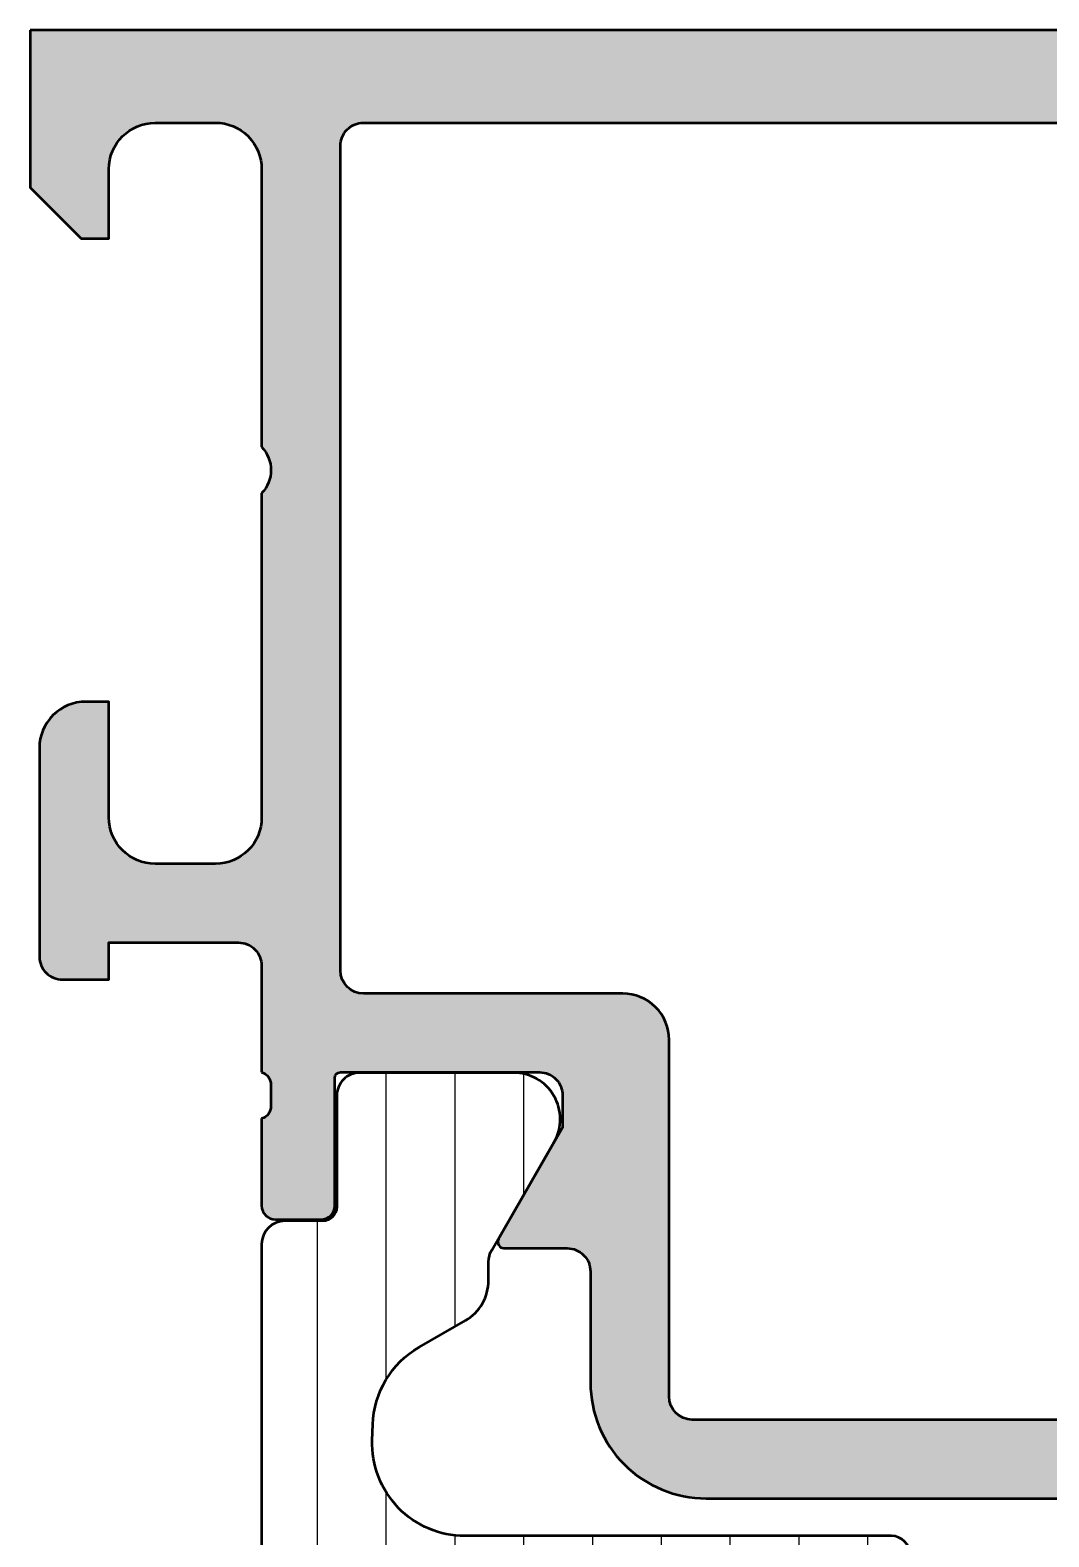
# Model space of a CAD drawing. Extents: x 0 to 94, y 1 to 85.
# Drawn here: x 25 to 47, y 52.47 to 85 of the extents above; entities that cross this region are included whole.
import ezdxf

# ---------------------------------------------------------------- set-up
doc = ezdxf.new("R2010")
doc.units = 0
for name, color, linetype, lineweight in [('0S-Alu contour', 7, 'Continuous', 50), ('0S-Alu hatch', 252, 'Continuous', 25), ('0S-Plastic contour', 254, 'Continuous', 50), ('0S-Plastic hatch', 253, 'Continuous', 25)]:
    doc.layers.add(name, color=color, linetype=linetype, lineweight=lineweight)

# ---------------------------------------------------------------- blocks, each defined once
blk = doc.blocks.new('398040__44F98DFA_D580_48A5_B816_1C488D845932_')
at = {"layer": '0S-Alu hatch'}
h = blk.add_hatch(color=256, dxfattribs=at)
edge = h.paths.add_edge_path()
edge.add_line((24.99999099870699, 85), (24.99999099870585, 81.60000610351605))
edge.add_line((24.99999099870585, 81.60000610351605), (26.09998947282797, 80.50000000000014))
edge.add_line((26.09998947282797, 80.50000000000014), (26.69998794694895, 80.50000000000011))
edge.add_line((26.69998794694895, 80.50000000000011), (26.69998794694861, 82.00012054488425))
edge.add_ellipse((27.69999346654682, 82.00011502528507), major_axis=(-1.000005519613444, 0), ratio=1, start_angle=270.0003162478584, end_angle=359.99968375205344, ccw=False)
edge.add_line((27.69998794694997, 83.00012054488329), (28.99998336930107, 83.00012054488323))
edge.add_ellipse((28.99999862821769, 82.0001281744037), major_axis=(-0.9999923705959503, 0), ratio=1, start_angle=179.9991257291162, end_angle=270.00087427819267, ccw=False)
edge.add_line((29.99999099869722, 82.00011291561464), (29.99998336931169, 75.99999995296697))
edge.add_ellipse((29.47503578907963, 75.50000761257805), major_axis=(-0.7249567590133342, 0), ratio=1, start_angle=136.3947622149098, end_angle=223.6052377851353, ccw=False)
edge.add_line((29.99998336931209, 75.00001527218951), (30.00003665586455, 67.99999972534704))
edge.add_ellipse((28.99997785813501, 68.00005852307638), major_axis=(-1.000058799458021, 0), ratio=1, start_angle=90.00336866361351, end_angle=179.996631336242, ccw=False)
edge.add_line((29.0000366558635, 66.99999972534683), (27.69998782773912, 66.99999972534735))
edge.add_ellipse((27.7000753444217, 68.00008712281036), major_axis=(-1.000087401292255, 0), ratio=1, start_angle=0.0050070680665044165, end_angle=89.9949861016662, ccw=False)
edge.add_line((26.69998794694827, 67.99999972534886), (26.69998794694864, 70.50001525878903))
edge.add_line((26.69998794694864, 70.50001525878903), (26.19998794693852, 70.50001525878886))
edge.add_arc((26.19996505789214, 69.5000381462446), 0.9999771128062166, 89.9986885242292, 180.0034971356453)
edge.add_line((25.19998794694861, 69.4999771111102), (25.20004898210506, 64.99999972534707))
edge.add_arc((25.70001824148464, 64.99997661371029), 0.4999692599137589, 179.9973514386468, 270.0035228322613)
edge.add_line((25.70004898210554, 64.50000735474157), (26.70004898210475, 64.49999972534715))
edge.add_line((26.70004898210475, 64.49999972534715), (26.70004898210475, 65.29999514771066))
edge.add_line((26.70004898210475, 65.29999514771066), (29.50003665586475, 65.29999514771058))
edge.add_ellipse((29.50003665586481, 64.79999514771072), major_axis=(-0.4999999999998579, 0), ratio=1, start_angle=180, end_angle=270.00000000000614, ccw=False)
edge.add_line((30.00003665586466, 64.79999514771072), (30.00003665586421, 62.50033720962844))
edge.add_ellipse((29.92120020932116, 62.23281661763532), major_axis=(-0.2788950563274364, 0), ratio=1, start_angle=178.8354106259032, end_angle=253.5801235805065, ccw=False)
edge.add_line((30.20003765586421, 62.22714820963695), (30.20003765586421, 61.77355420963696))
edge.add_ellipse((29.92116956022104, 61.76789355015989), major_axis=(-0.2789255417371471, 0), ratio=1, start_angle=106.42459455535419, end_angle=181.1628700728881, ccw=False)
edge.add_line((30.00003665586421, 61.50035020963695), (30.00003665586421, 59.62033920962844))
edge.add_arc((30.30003665586421, 59.62033920962844), 0.3000000000000043, 180, 270)
edge.add_line((30.30003665586421, 59.32033920962844), (31.28001097490699, 59.32033920962844))
edge.add_arc((31.28001097490699, 59.62033920962845), 0.3000000000000043, 269.9999999999993, 360)
edge.add_line((31.580010974907, 59.62033920962845), (31.580010974907, 62.38033720962843))
edge.add_ellipse((31.70001097490658, 62.38033720962842), major_axis=(-0.1199999999995818, 0), ratio=1, start_angle=270.0000000000034, end_angle=360, ccw=False)
edge.add_line((31.70001097490657, 62.500337209628), (35.99999361723296, 62.50034669530624))
edge.add_ellipse((36.00000393734346, 62.00035701541653), major_axis=(-0.4999896799962082, 0), ratio=1, start_angle=179.9988173780284, end_angle=270.00118262196145, ccw=False)
edge.add_line((36.49999361723317, 62.00034669530595), (36.49999361723293, 61.30034974706417))
edge.add_line((36.49999361723293, 61.30034974706417), (35.11174898832705, 58.89582399022776))
edge.add_arc((35.23871003118762, 58.83914027023604), 0.1390401039856604, 155.9408883990604, 266.6087467658954)
edge.add_line((35.23048525541681, 58.70034364354842), (36.59999361722789, 58.70034364354841))
edge.add_ellipse((36.59999361723266, 58.20034364354854), major_axis=(-0.4999999999998721, 0), ratio=1, start_angle=180, end_angle=270.0000000005455, ccw=False)
edge.add_line((37.09999361723253, 58.20034364354854), (37.09999361723312, 55.80003967285242))
edge.add_arc((39.59999361723354, 55.8000396728522), 2.500000000000415, 180, 270.0000000000002)
edge.add_line((39.59999361723355, 53.30003967285178), (54.39987178941673, 53.30003967285211))
edge.add_arc((54.39987178941674, 55.80003967285222), 2.500000000000113, 269.9999999999998, 360)
edge.add_line((56.89987178941684, 55.80003967285222), (56.89987178941684, 58.20034364354868))
edge.add_ellipse((57.399871789416, 58.20034364354858), major_axis=(-0.4999999999991545, 0), ratio=1, start_angle=269.9999999994178, end_angle=360, ccw=False)
edge.add_line((57.39987178942108, 58.70034364354774), (58.76938015123339, 58.70034364354774))
edge.add_arc((58.76115537546215, 58.83914027023583), 0.1390401039861504, 273.3912532342744, 384.0591116010899)
edge.add_line((58.88811641832301, 58.89582399022808), (57.49987178941676, 61.30034974706317))
edge.add_line((57.49987178941676, 61.30034974706317), (57.49987178941698, 62.00034669530556))
edge.add_ellipse((57.99986146930676, 62.00035701541648), major_axis=(-0.4999896799962792, 0), ratio=1, start_angle=-90.00118262192979, end_angle=0.0011826219716795094, ccw=False)
edge.add_line((57.99987178941698, 62.50034669530625), (62.29993820799101, 62.5003372094434))
edge.add_ellipse((62.29993820799101, 62.38038557645545), major_axis=(-0.1199516329879557, 0), ratio=1, start_angle=180, end_angle=270.0000000000034, ccw=False)
edge.add_line((62.41988984097897, 62.38038557645545), (62.41988984097898, 59.62038757645546))
edge.add_arc((62.71988984097899, 59.62038757645546), 0.3000000000000078, 180, 269.9999999999986)
edge.add_line((62.71988984097898, 59.32038757645544), (63.69986416002177, 59.32038757645544))
edge.add_arc((63.69986416002177, 59.62038757645544), 0.3000000000000043, 270, 360)
edge.add_line((63.99986416002178, 59.62038757645544), (63.99986416002177, 61.50039857646396))
edge.add_ellipse((64.07873125566496, 61.7679419169869), major_axis=(-0.2789255417371639, 0), ratio=1, start_angle=-1.1628700728853119, end_angle=73.57540544464138, ccw=False)
edge.add_line((63.79986316002177, 61.77360257646395), (63.79986316002177, 62.22719657646395))
edge.add_ellipse((64.07870060656482, 62.2328649844623), major_axis=(-0.2788950563274373, 0), ratio=1, start_angle=-73.58012358050922, end_angle=1.1645893740924862, ccw=False)
edge.add_line((63.99986416002178, 62.50038557645543), (63.99986416002257, 64.79999514771055))
edge.add_ellipse((64.4998641600227, 64.79999514771056), major_axis=(-0.5000000000001208, 0), ratio=1, start_angle=270.00000000000165, end_angle=360, ccw=False)
edge.add_line((64.49986416002268, 65.29999514771069), (67.29985183378203, 65.29999514771077))
edge.add_line((67.29985183378203, 65.29999514771077), (67.29985183378203, 64.49999972534715))
edge.add_line((67.29985183378203, 64.49999972534715), (68.29985183378203, 64.50000735474154))
edge.add_arc((68.29988257440252, 64.99997661370998), 0.4999692599134721, 269.9964771677863, 360.0026485613531)
edge.add_line((68.79985183378182, 64.999999725347), (68.79991286893805, 69.49999972534692))
edge.add_arc((67.7998253983689, 69.49991225477811), 1.000087474394374, 0.0050112559646679, 89.99498874390596)
edge.add_line((67.79991286893805, 70.49999972534727), (67.29991286893805, 70.49999972534727))
edge.add_line((67.29991286893805, 70.49999972534727), (67.29991286893794, 67.9999997253475))
edge.add_ellipse((66.29982547146477, 68.0000871228099), major_axis=(-1.00008740129199, 0), ratio=1, start_angle=90.00501389832527, end_angle=179.994992931788, ccw=False)
edge.add_line((66.2999129881472, 66.99999972534715), (64.99986416002268, 66.99999972534738))
edge.add_ellipse((64.9999229577515, 68.0000585230764), major_axis=(-1.000058799457524, 0), ratio=1, start_angle=0.0033686637580103707, end_angle=89.99663133636778, ccw=False)
edge.add_line((63.99986416002246, 67.99999972534539), (63.99986416002246, 74.99999972534727))
edge.add_ellipse((64.52470350034099, 75.49999972534727), major_axis=(-0.7248836686986376, 0), ratio=1, start_angle=-43.61157673630407, end_angle=43.611576736303675, ccw=False)
edge.add_line((63.99986416002246, 75.99999972534727), (63.99986416002256, 82.00043483925435))
edge.add_ellipse((64.99991896871019, 82.00038766035019), major_axis=(-1.000054809800492, 0), ratio=1, start_angle=270.0031401344274, end_angle=359.997296995918, ccw=False)
edge.add_line((64.99986416002162, 83.00044246864876), (66.29991298814736, 83.00044246864852))
edge.add_ellipse((66.29982654253158, 82.0003561415644), major_axis=(-1.000086330820219, 0), ratio=1, start_angle=180.0053828449331, end_angle=269.99504745860844, ccw=False)
edge.add_line((67.29991286893826, 82.00045009804211), (67.29991286893794, 80.49999257278967))
edge.add_line((67.29991286893794, 80.49999257278967), (67.89988845487623, 80.49999257278986))
edge.add_line((67.89988845487623, 80.49999257278986), (68.99986404558608, 81.59996792030879))
edge.add_line((68.99986404558608, 81.59996792030879), (68.99986404558622, 85.00000000000033))
edge.add_line((68.99986404558622, 85.00000000000033), (24.99999099870699, 85))
edge = h.paths.add_edge_path()
edge.add_ellipse((32.19998642130246, 82.50000305175816), major_axis=(-0.5000000002325466, 0), ratio=1, start_angle=269.99825147215273, end_angle=360, ccw=False)
edge.add_line((32.20000168008646, 83.00000305175784), (61.79984890123357, 83.00000305175809))
edge.add_ellipse((61.79984616036562, 82.50000031089014), major_axis=(-0.500002740875468, 0), ratio=1, start_angle=180.0003140784808, end_angle=269.9996859213895, ccw=False)
edge.add_line((62.29984890123358, 82.50000305175763), (62.29984890123335, 64.70034974706374))
edge.add_ellipse((61.79984890123318, 64.70034974706374), major_axis=(-0.5000000000001706, 0), ratio=1, start_angle=90.00000000000648, end_angle=180, ccw=False)
edge.add_line((61.79984890123323, 64.20034974706357), (56.19987636705359, 64.20034974706414))
edge.add_arc((56.19987431988976, 63.20035179422808), 0.9999979528381494, 89.99988270591233, 180.0001172937092)
edge.add_line((55.1998763670537, 63.20034974706402), (55.19985347886999, 55.49999694824267))
edge.add_ellipse((54.69984274668643, 55.50003819936842), major_axis=(-0.5000107338851818, 0), ratio=1, start_angle=90.00210403669212, end_angle=179.99527307066, ccw=False)
edge.add_line((54.69986110826453, 55.00002746582038), (39.30000429838553, 55.00002746582048))
edge.add_ellipse((39.30002265996374, 55.50003819936842), major_axis=(-0.5000107338850684, 0), ratio=1, start_angle=0.004726929340108654, end_angle=89.99789596329572, ccw=False)
edge.add_line((38.80001192778029, 55.49999694824226), (38.79998903959647, 63.20034974707034))
edge.add_arc((37.79999108676025, 63.20035179422757), 0.99999795283832, 359.9998827062908, 450.0001172940974)
edge.add_line((37.79998903959624, 64.2003497470638), (32.19998642106957, 64.2003497470638))
edge.add_ellipse((32.19998642106968, 64.70034974706368), major_axis=(-0.4999999999998864, 0), ratio=1, start_angle=0, end_angle=89.99999999998698, ccw=False)
edge.add_line((31.6999864210698, 64.70034974706368), (31.69998642106991, 82.50000305175816))
at = {"layer": '0S-Alu contour', "color": 7}
for points in [[(24.99999099870699, 85), (24.99999099870585, 81.60000610351605), (26.09998947282797, 80.50000000000014), (26.69998794694895, 80.50000000000011), (26.69998794694861, 82.00012054488425)], [(67.29991286893826, 82.00045009804211), (67.29991286893794, 80.49999257278967), (67.89988845487623, 80.49999257278986), (68.99986404558608, 81.59996792030879), (68.99986404558622, 85.00000000000033), (24.99999099870699, 85)], [(27.69998794694997, 83.00012054488329), (28.99998336930107, 83.00012054488323)], [(32.20000168008646, 83.00000305175784), (61.79984890123357, 83.00000305175809)], [(64.99986416002162, 83.00044246864876), (66.29991298814736, 83.00044246864852)], [(31.6999864210698, 64.70034974706368), (31.69998642106991, 82.50000305175816)], [(62.29984890123358, 82.50000305175763), (62.29984890123335, 64.70034974706374)], [(29.99999099869722, 82.00011291561464), (29.99998336931169, 75.99999995296697)], [(63.99986416002246, 75.99999972534727), (63.99986416002256, 82.00043483925435)], [(29.99998336931209, 75.00001527218951), (30.00003665586455, 67.99999972534704)], [(63.99986416002246, 67.99999972534539), (63.99986416002246, 74.99999972534727)], [(26.69998794694827, 67.99999972534886), (26.69998794694864, 70.50001525878903), (26.19998794693852, 70.50001525878886)], [(67.79991286893805, 70.49999972534727), (67.29991286893805, 70.49999972534727), (67.29991286893794, 67.9999997253475)], [(25.19998794694861, 69.4999771111102), (25.20004898210506, 64.99999972534707)], [(68.79985183378182, 64.999999725347), (68.79991286893805, 69.49999972534692)], [(29.0000366558635, 66.99999972534683), (27.69998782773912, 66.99999972534735)], [(66.2999129881472, 66.99999972534715), (64.99986416002268, 66.99999972534738)], [(25.70004898210554, 64.50000735474157), (26.70004898210475, 64.49999972534715), (26.70004898210475, 65.29999514771066), (29.50003665586475, 65.29999514771058)], [(64.49986416002268, 65.29999514771069), (67.29985183378203, 65.29999514771077), (67.29985183378203, 64.49999972534715), (68.29985183378203, 64.50000735474154)], [(30.00003665586466, 64.79999514771072), (30.00003665586421, 62.50033720962844)], [(63.99986416002178, 62.50038557645543), (63.99986416002257, 64.79999514771055)], [(37.79998903959624, 64.2003497470638), (32.19998642106957, 64.2003497470638)], [(61.79984890123323, 64.20034974706357), (56.19987636705359, 64.20034974706414)], [(38.80001192778029, 55.49999694824226), (38.79998903959647, 63.20034974707034)], [(55.1998763670537, 63.20034974706402), (55.19985347886999, 55.49999694824267)], [(31.70001097490657, 62.500337209628), (35.99999361723296, 62.50034669530624)], [(57.99987178941698, 62.50034669530625), (62.29993820799101, 62.5003372094434)], [(30.20003765586421, 62.22714820963695), (30.20003765586421, 61.77355420963696)], [(31.580010974907, 59.62033920962845), (31.580010974907, 62.38033720962843)], [(62.41988984097897, 62.38038557645545), (62.41988984097898, 59.62038757645546)], [(63.79986316002177, 61.77360257646395), (63.79986316002177, 62.22719657646395)], [(36.49999361723317, 62.00034669530595), (36.49999361723293, 61.30034974706417), (35.11174898832705, 58.89582399022776)], [(58.88811641832301, 58.89582399022808), (57.49987178941676, 61.30034974706317), (57.49987178941698, 62.00034669530556)], [(30.00003665586421, 61.50035020963695), (30.00003665586421, 59.62033920962844)], [(63.99986416002178, 59.62038757645544), (63.99986416002177, 61.50039857646396)], [(30.30003665586421, 59.32033920962844), (31.28001097490699, 59.32033920962844)], [(62.71988984097898, 59.32038757645544), (63.69986416002177, 59.32038757645544)], [(35.23048525541681, 58.70034364354842), (36.59999361722789, 58.70034364354841)], [(57.39987178942108, 58.70034364354774), (58.76938015123339, 58.70034364354774)], [(37.09999361723253, 58.20034364354854), (37.09999361723312, 55.80003967285242)], [(56.89987178941684, 55.80003967285222), (56.89987178941684, 58.20034364354868)], [(54.69986110826453, 55.00002746582038), (39.30000429838553, 55.00002746582048)], [(39.59999361723355, 53.30003967285178), (54.39987178941673, 53.30003967285211)]]:
    blk.add_lwpolyline(points, dxfattribs=at)
at = {"layer": '0S-Alu contour', "color": 7, "extrusion": (0, 0, -1)}
for centre, radius, start, end in [((-27.69999346654682, 82.00011502528507), 1.000005519613444, 0.0003162479465275, 89.9996837521416), ((-28.99999862821769, 82.0001281744037), 0.9999923705959503, 89.99912572180733, 180.0008742708838), ((-32.19998642130246, 82.50000305175816), 0.5000000002325466, 0, 90.00174852784727), ((-61.79984616036562, 82.50000031089014), 0.500002740875468, 90.00031407861044, 179.9996859215192), ((-64.99991896871019, 82.00038766035019), 1.000054809800492, 0.0027030040819815, 89.99685986557262), ((-66.29982654253158, 82.0003561415644), 1.000086330820219, 90.00495254139155, 179.9946171550669), ((-29.47503578907963, 75.50000761257805), 0.7249567590133342, 136.3947622148647, 223.6052377850902), ((-64.52470350034099, 75.49999972534727), 0.7248836686986376, 316.3884232636963, 43.6115767363041), ((-27.7000753444217, 68.00008712281036), 1.000087401292255, 270.0050138983338, 359.9949929319335), ((-28.99997785813501, 68.00005852307638), 1.000058799458021, 180.003368663758, 269.9966313363865), ((-64.9999229577515, 68.0000585230764), 1.000058799457524, 270.0033686636322, 359.996631336242), ((-66.29982547146477, 68.0000871228099), 1.00008740129199, 180.0050070682121, 269.9949861016747), ((-29.50003665586481, 64.79999514771072), 0.4999999999998579, 89.99999999999388, 180), ((-64.4998641600227, 64.79999514771056), 0.5000000000001208, 0, 89.99999999999837), ((-32.19998642106968, 64.70034974706368), 0.4999999999998864, 270.000000000013, 0), ((-61.79984890123318, 64.70034974706374), 0.5000000000001706, 180, 269.9999999999935), ((-29.92120020932116, 62.23281661763532), 0.2788950563274364, 106.4198764194935, 181.1645893740969), ((-31.70001097490658, 62.38033720962842), 0.1199999999995818, 0, 89.99999999999662), ((-36.00000393734346, 62.00035701541653), 0.4999896799962082, 89.99881737803852, 180.0011826219717), ((-57.99986146930676, 62.00035701541648), 0.4999896799962792, 359.9988173780283, 90.00118262192973), ((-62.29993820799101, 62.38038557645545), 0.1199516329879557, 89.99999999999662, 180), ((-64.07870060656482, 62.2328649844623), 0.2788950563274373, 358.8354106259075, 73.58012358050927), ((-29.92116956022104, 61.76789355015989), 0.2789255417371471, 178.8371299271119, 253.5754054446458), ((-64.07873125566496, 61.7679419169869), 0.2789255417371639, 286.4245945553586, 1.162870072885284), ((-36.59999361723266, 58.20034364354854), 0.4999999999998721, 89.99999999945447, 180), ((-57.399871789416, 58.20034364354858), 0.4999999999991545, 0, 90.00000000058216), ((-39.30002265996374, 55.50003819936842), 0.5000107338850684, 270.0021040367043, 359.9952730706599), ((-54.69984274668643, 55.50003819936842), 0.5000107338851818, 180.0047269293401, 269.9978959633079)]:
    blk.add_arc(centre, radius, start, end, dxfattribs=at)
at = {"layer": '0S-Alu contour', "color": 7}
for centre, radius, start, end in [((26.19996505789214, 69.5000381462446), 0.9999771128062166, 89.9986885242292, 180.0034971356453), ((67.7998253983689, 69.49991225477811), 1.000087474394374, 0.0050112559646679, 89.99498874390596), ((25.70001824148464, 64.99997661371029), 0.4999692599137589, 179.9973514386468, 270.0035228322613), ((68.29988257440252, 64.99997661370998), 0.4999692599134721, 269.9964771677863, 0.0026485613531484), ((37.79999108676025, 63.20035179422757), 0.99999795283832, 359.9998827062908, 90.00011729409745), ((56.19987431988976, 63.20035179422808), 0.9999979528381494, 89.99988270591233, 180.0001172937092), ((30.30003665586421, 59.62033920962844), 0.3000000000000043, 180, 270), ((31.28001097490699, 59.62033920962845), 0.3000000000000043, 269.9999999999993, 0), ((62.71988984097899, 59.62038757645546), 0.3000000000000078, 180, 269.9999999999986), ((63.69986416002177, 59.62038757645544), 0.3000000000000043, 270, 0), ((35.23871003118762, 58.83914027023604), 0.1390401039856604, 155.9408883990604, 266.6087467658954), ((58.76115537546215, 58.83914027023583), 0.1390401039861504, 273.3912532342744, 24.05911160108992), ((39.59999361723354, 55.8000396728522), 2.500000000000415, 180, 270.0000000000002), ((54.39987178941674, 55.80003967285222), 2.500000000000113, 269.9999999999998, 0)]:
    blk.add_arc(centre, radius, start, end, dxfattribs=at)
blk = doc.blocks.new('284163__CD37706F_D395_4E23_A7D4_A0CE91E773E0___7D90B9B9_1B23_477F_A422_43624CDB668D_')
at = {"layer": '0S-Plastic hatch'}
h = blk.add_hatch(dxfattribs=at)
h.set_pattern_fill('ANSI31', color=256, scale=0.4680000000000001, angle=45, style=0)
h.set_pattern_definition([(90, (0, 0), (-1.4859, 0), [])])
edge = h.paths.add_edge_path()
edge.add_line((30.00003665586419, 58.78999250437644), (30.00003665586422, 26.20998650437637))
edge.add_arc((30.50003665586422, 26.20998650437637), 0.5, 180, 270.0000000000081)
edge.add_line((30.50003665586429, 25.70998650437637), (31.32036932912176, 25.70998650437648))
edge.add_ellipse((31.32036932912177, 25.40998650437642), major_axis=(-0.3000000000000647, 0), ratio=1, start_angle=180, end_angle=270.0000000000007, ccw=False)
edge.add_line((31.62036932912183, 25.40998650437642), (31.62003469981566, 23.00998812144017))
edge.add_arc((32.12003067725435, 23.00998548181517), 0.4999959774456543, 179.9996975182267, 270.0003024811965)
edge.add_line((32.12003331687951, 22.50998950437649), (35.43519600369568, 22.50998950437649))
edge.add_arc((35.44707344677556, 23.50991896506141), 0.9999999999998763, 269.3194566383534, 389.9999965993499)
edge.add_line((36.31309888023615, 24.00991891366054), (34.96702393913387, 26.34138942201761))
edge.add_ellipse((35.40003665586415, 26.59138939631712), major_axis=(-0.4999999999998948, 0), ratio=1, start_angle=0, end_angle=29.99999659934548, ccw=False)
edge.add_line((34.90003665586426, 26.59138939631715), (34.90003665586423, 26.8100022334565))
edge.add_ellipse((35.10003665586421, 26.8100022334565), major_axis=(-0.1999999999999815, 0), ratio=1, start_angle=269.99999999999795, end_angle=360, ccw=False)
edge.add_line((35.10003665586422, 27.01000223345648), (43.60003665586424, 27.01000223345643))
edge.add_arc((43.60003665586425, 27.41000223345642), 0.3999999999999879, 269.999999999998, 449.9999999999979)
edge.add_line((43.60003665586427, 27.81000223345641), (41.60003665586432, 27.81000223345644))
edge.add_ellipse((41.60003665586435, 28.1100022334565), major_axis=(-0.3000000000000575, 0), ratio=1, start_angle=0, end_angle=89.99999999999591, ccw=False)
edge.add_line((41.30003665586428, 28.11000223345649), (41.3000366558642, 28.31000223345652))
edge.add_arc((41.00003665586423, 28.31000223345652), 0.2999999999999687, 0, 180)
edge.add_line((40.70003665586426, 28.31000223345652), (40.70003665586435, 28.11000223345662))
edge.add_ellipse((40.40003665586417, 28.11000223345656), major_axis=(-0.3000000000001748, 0), ratio=1, start_angle=90.000000000015, end_angle=180, ccw=False)
edge.add_line((40.40003665586425, 27.81000223345638), (36.90003665586425, 27.81000223345647))
edge.add_ellipse((36.90003665586426, 28.11000223345649), major_axis=(-0.300000000000022, 0), ratio=1, start_angle=0, end_angle=89.99999999999733, ccw=False)
edge.add_line((36.60003665586424, 28.11000223345649), (36.60003665586413, 28.31000223345652))
edge.add_arc((36.30003665586415, 28.31000223345652), 0.2999999999999829, 0, 180)
edge.add_line((36.00003665586417, 28.31000223345652), (36.00003665586425, 28.11000223345656))
edge.add_ellipse((35.70003665586423, 28.11000223345652), major_axis=(-0.3000000000000256, 0), ratio=1, start_angle=90.00000000000682, end_angle=180, ccw=False)
edge.add_line((35.70003665586426, 27.8100022334565), (34.53593504066382, 27.81000223345652))
edge.add_ellipse((34.53593504066384, 28.010002233088), major_axis=(-0.1999999996314727, 0), ratio=1, start_angle=59.99999999999301, end_angle=89.99999999999392, ccw=False)
edge.add_line((34.43593504084808, 27.83679715265027), (33.39913255755735, 28.43539521648166))
edge.add_ellipse((34.39913239212839, 30.16744611064351), major_axis=(-1.999999992277242, 0), ratio=1, start_angle=1.7229977105125158, end_angle=60.00000534461242, ccw=False)
edge.add_line((32.40003665586426, 30.10731120930062), (32.00541722590028, 42.13200459598545))
edge.add_ellipse((42.00003665584349, 42.46000223345704), major_axis=(-9.99999999997926, 0), ratio=1, start_angle=-1.8796251589935764, end_angle=1.8796251589964754, ccw=False)
edge.add_line((32.00541722590025, 42.78799987092812), (32.26319157721832, 50.72280199720378))
edge.add_ellipse((33.26265352021472, 50.69000223345658), major_axis=(-1.000000000000002, 0), ratio=1, start_angle=269.9999999999992, end_angle=358.12037484100546, ccw=False)
edge.add_line((33.26265352021473, 51.69000223345658), (35.70003665586428, 51.6900022334565))
edge.add_ellipse((35.70003665586428, 51.39000223345654), major_axis=(-0.2999999999999687, 0), ratio=1, start_angle=180, end_angle=270.00000000000136, ccw=False)
edge.add_line((36.00003665586425, 51.39000223345654), (36.00003665586422, 51.19000223345652))
edge.add_arc((36.3000366558642, 51.19000223345651), 0.2999999999999829, 180, 360)
edge.add_line((36.60003665586419, 51.19000223345651), (36.60003665586419, 51.3900022334565))
edge.add_ellipse((36.90003665586414, 51.3900022334565), major_axis=(-0.2999999999999545, 0), ratio=1, start_angle=270, end_angle=360, ccw=False)
edge.add_line((36.90003665586414, 51.69000223345646), (40.40003665586439, 51.69000223345651))
edge.add_ellipse((40.4000366558644, 51.39000223345659), major_axis=(-0.299999999999919, 0), ratio=1, start_angle=180, end_angle=270.00000000000136, ccw=False)
edge.add_line((40.70003665586432, 51.39000223345659), (40.70003665586424, 51.19000223345648))
edge.add_arc((41.00003665586423, 51.19000223345651), 0.2999999999999971, 180, 360)
edge.add_line((41.30003665586423, 51.19000223345651), (41.30003665586428, 51.39000223345651))
edge.add_ellipse((41.60003665586425, 51.39000223345655), major_axis=(-0.2999999999999687, 0), ratio=1, start_angle=270.00000000000273, end_angle=360, ccw=False)
edge.add_line((41.60003665586424, 51.69000223345651), (43.60003665586424, 51.6900022334565))
edge.add_arc((43.60003665586424, 52.09000223345649), 0.3999999999999844, 270, 450)
edge.add_line((43.60003665586424, 52.49000223345647), (34.38789806816391, 52.49000223345642))
edge.add_ellipse((34.38789806816388, 54.49000223345644), major_axis=(-2.000000000000014, 0), ratio=1, start_angle=-1.8796251589948838, end_angle=90.0000000000008, ccw=False)
edge.add_line((32.38897418217108, 54.55560176095083), (32.4000366558642, 54.89269325761212))
edge.add_ellipse((34.3991323998477, 54.8325583560371), major_axis=(-2.000000000000091, 0), ratio=1, start_angle=299.9999946553896, end_angle=358.2770022894894, ccw=False)
edge.add_line((33.39913256141517, 56.56460925688709), (34.40003657508047, 57.14248132995298))
edge.add_arc((33.90003665586416, 58.00850678037795), 1.000000000000033, 299.9999946553925, 360)
edge.add_line((34.9000366558642, 58.00850678037795), (34.90003665586426, 58.40858961243582))
edge.add_ellipse((35.40003665586421, 58.40858961243576), major_axis=(-0.4999999999999574, 0), ratio=1, start_angle=330.0000034006557, end_angle=360, ccw=False)
edge.add_line((34.96702393913388, 58.65858958673529), (36.31309888023627, 60.99006009509238))
edge.add_arc((35.44707344677565, 61.49006004369154), 0.9999999999999037, 330.0000034006489, 450.6805433616453)
edge.add_line((35.4351960036958, 62.48998950437648), (32.12003331687939, 62.48998950437648))
edge.add_arc((32.12003067725424, 61.98999352693769), 0.499995977445768, 89.99969751880435, 180.0003024805684)
edge.add_line((31.62003469981544, 61.989990887318), (31.62036932912172, 59.58999250437645))
edge.add_ellipse((31.3203693291217, 59.58999250437645), major_axis=(-0.3000000000000114, 0), ratio=1, start_angle=90.00000000001148, end_angle=180, ccw=False)
edge.add_line((31.32036932912177, 59.28999250437644), (30.50003665586419, 59.28999250437644))
edge.add_arc((30.50003665586419, 58.78999250437644), 0.5, 90, 180)
at = {"layer": '0S-Plastic contour', "color": 7}
for points in [[(35.4351960036958, 62.48998950437648), (32.12003331687939, 62.48998950437648)], [(31.62003469981544, 61.989990887318), (31.62036932912172, 59.58999250437645)], [(34.96702393913388, 58.65858958673529), (36.31309888023627, 60.99006009509238)], [(31.32036932912177, 59.28999250437644), (30.50003665586419, 59.28999250437644)], [(30.00003665586419, 58.78999250437644), (30.00003665586422, 26.20998650437637)], [(34.9000366558642, 58.00850678037795), (34.90003665586426, 58.40858961243582)], [(33.39913256141517, 56.56460925688709), (34.40003657508047, 57.14248132995298)], [(32.38897418217108, 54.55560176095083), (32.4000366558642, 54.89269325761212)], [(43.60003665586424, 52.49000223345647), (34.38789806816391, 52.49000223345642)], [(33.26265352021473, 51.69000223345658), (35.70003665586428, 51.6900022334565)], [(36.90003665586414, 51.69000223345646), (40.40003665586439, 51.69000223345651)], [(41.60003665586424, 51.69000223345651), (43.60003665586424, 51.6900022334565)], [(36.00003665586425, 51.39000223345654), (36.00003665586422, 51.19000223345652)], [(36.60003665586419, 51.19000223345651), (36.60003665586419, 51.3900022334565)], [(40.70003665586432, 51.39000223345659), (40.70003665586424, 51.19000223345648)], [(41.30003665586423, 51.19000223345651), (41.30003665586428, 51.39000223345651)], [(32.00541722590025, 42.78799987092812), (32.26319157721832, 50.72280199720378)], [(32.40003665586426, 30.10731120930062), (32.00541722590028, 42.13200459598545)], [(34.43593504084808, 27.83679715265027), (33.39913255755735, 28.43539521648166)], [(36.00003665586417, 28.31000223345652), (36.00003665586425, 28.11000223345656)], [(36.60003665586424, 28.11000223345649), (36.60003665586413, 28.31000223345652)], [(40.70003665586426, 28.31000223345652), (40.70003665586435, 28.11000223345662)], [(41.30003665586428, 28.11000223345649), (41.3000366558642, 28.31000223345652)], [(35.70003665586426, 27.8100022334565), (34.53593504066382, 27.81000223345652)], [(40.40003665586425, 27.81000223345638), (36.90003665586425, 27.81000223345647)], [(43.60003665586427, 27.81000223345641), (41.60003665586432, 27.81000223345644)], [(35.10003665586422, 27.01000223345648), (43.60003665586424, 27.01000223345643)], [(34.90003665586426, 26.59138939631715), (34.90003665586423, 26.8100022334565)], [(36.31309888023615, 24.00991891366054), (34.96702393913387, 26.34138942201761)], [(30.50003665586429, 25.70998650437637), (31.32036932912176, 25.70998650437648)], [(31.62036932912183, 25.40998650437642), (31.62003469981566, 23.00998812144017)], [(32.12003331687951, 22.50998950437649), (35.43519600369568, 22.50998950437649)]]:
    blk.add_lwpolyline(points, dxfattribs=at)
for centre, radius, start, end in [((32.12003067725424, 61.98999352693769), 0.499995977445768, 89.99969751880435, 180.0003024805684), ((35.44707344677565, 61.49006004369154), 0.9999999999999037, 330.0000034006489, 90.68054336164532), ((30.50003665586419, 58.78999250437644), 0.5, 90, 180), ((33.90003665586416, 58.00850678037795), 1.000000000000033, 299.9999946553925, 0), ((43.60003665586424, 52.09000223345649), 0.3999999999999844, 270, 90), ((36.3000366558642, 51.19000223345651), 0.2999999999999829, 180, 0), ((41.00003665586423, 51.19000223345651), 0.2999999999999971, 180, 0), ((36.30003665586415, 28.31000223345652), 0.2999999999999829, 0, 180), ((41.00003665586423, 28.31000223345652), 0.2999999999999687, 0, 180), ((43.60003665586425, 27.41000223345642), 0.3999999999999879, 269.999999999998, 89.99999999999797), ((30.50003665586422, 26.20998650437637), 0.5, 180, 270.0000000000081), ((35.44707344677556, 23.50991896506141), 0.9999999999998763, 269.3194566383534, 29.99999659934991), ((32.12003067725435, 23.00998548181517), 0.4999959774456543, 179.9996975182267, 270.0003024811965)]:
    blk.add_arc(centre, radius, start, end, dxfattribs=at)
at = {"layer": '0S-Plastic contour', "color": 7, "extrusion": (0, 0, -1)}
for centre, radius, start, end in [((-31.3203693291217, 59.58999250437645), 0.3000000000000114, 180, 269.9999999999885), ((-35.40003665586421, 58.40858961243576), 0.4999999999999574, 0, 29.99999659934428), ((-34.3991323998477, 54.8325583560371), 2.000000000000091, 1.722997710510562, 60.00000534461038), ((-34.38789806816388, 54.49000223345644), 2.000000000000014, 269.9999999999992, 1.879625158994947), ((-33.26265352021472, 50.69000223345658), 1.000000000000002, 1.879625158994559, 90.00000000000081), ((-35.70003665586428, 51.39000223345654), 0.2999999999999687, 89.99999999999864, 180), ((-36.90003665586414, 51.3900022334565), 0.2999999999999545, 0, 90), ((-40.4000366558644, 51.39000223345659), 0.299999999999919, 89.99999999999864, 180), ((-41.60003665586425, 51.39000223345655), 0.2999999999999687, 0, 89.99999999999729), ((-42.00003665584349, 42.46000223345704), 9.99999999997926, 358.1203748410035, 1.879625158993589), ((-34.39913239212839, 30.16744611064351), 1.999999992277242, 299.9999946553876, 358.2770022894875), ((-35.70003665586423, 28.11000223345652), 0.3000000000000256, 180, 269.9999999999932), ((-36.90003665586426, 28.11000223345649), 0.300000000000022, 270.0000000000027, 0), ((-40.40003665586417, 28.11000223345656), 0.3000000000001748, 180, 269.999999999985), ((-41.60003665586435, 28.1100022334565), 0.3000000000000575, 270.0000000000041, 0), ((-34.53593504066384, 28.010002233088), 0.1999999996314727, 270.0000000000061, 300.000000000007), ((-35.10003665586421, 26.8100022334565), 0.1999999999999815, 0, 90.00000000000205), ((-35.40003665586415, 26.59138939631712), 0.4999999999998948, 330.0000034006545, 0), ((-31.32036932912177, 25.40998650437642), 0.3000000000000647, 89.99999999999935, 180)]:
    blk.add_arc(centre, radius, start, end, dxfattribs=at)
blk = doc.blocks.new('371250__8A67EED7_F432_47CD_BC09_1D54B93CBA06_')
at = {"layer": '0S-Alu contour', "color": 7}
blk.add_blockref('398040__44F98DFA_D580_48A5_B816_1C488D845932_', (0, 0), dxfattribs=at)
at = {"layer": '0S-Plastic contour', "color": 7}
blk.add_blockref('284163__CD37706F_D395_4E23_A7D4_A0CE91E773E0___7D90B9B9_1B23_477F_A422_43624CDB668D_', (0, 0), dxfattribs=at)

msp = doc.modelspace()

# ---------------------------------------------------------------- block references
at = {"layer": '0S-Alu contour', "color": 7}
msp.add_blockref('371250__8A67EED7_F432_47CD_BC09_1D54B93CBA06_', (0, 0), dxfattribs=at)

doc.saveas('drawing.dxf')
